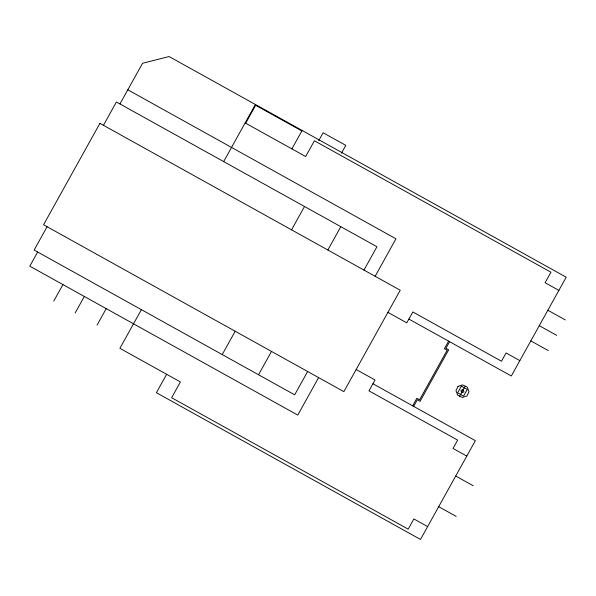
<?xml version="1.0" encoding="UTF-8"?>
<svg xmlns="http://www.w3.org/2000/svg" width="596" height="596" viewBox="0 0 596 596"><rect width="100%" height="100%" fill="white"/><g stroke="black" fill="none" stroke-linecap="round" stroke-linejoin="round"><path stroke-width="0.89" d="M47.091 226.726L34.128 250.052L294.662 394.828L307.625 371.502M103.451 125.309L116.414 101.983L376.948 246.751L363.977 270.085M37.66 252.019L29.8 266.166L297.776 415.077L318.599 377.596M119.945 103.942L142.548 63.273L169.1 56.546L566.2 277.207L511.316 375.987L408.886 319.069M53.789 301.032L62.938 284.575M75.185 312.915L84.327 296.465M97.081 325.088L106.222 308.631M141.386 309.652L119.9 348.317L180.402 381.939L171.641 397.711L408.178 529.151L413.848 518.937L427.623 526.596M223.664 161.583L255.386 104.494M245.679 123.208L255.639 105.283L301.852 130.956M166.634 374.288L156.398 392.712L420.478 539.455L475.362 440.675L372.932 383.757M291.891 148.888L302.12 130.464M318.778 140.604L323.129 132.774L345.799 145.372L341.448 153.202M222.226 354.575L235.189 331.242M291.541 229.833L304.504 206.499M258.537 374.75L271.5 351.424M327.852 250.007L340.815 226.681M375.137 276.283L395.96 238.802L127.805 89.795M412.641 405.824L416.827 398.277L419.584 399.812L447.149 350.202L444.4 348.675L448.587 341.128M413.646 406.383L417.312 399.782L420.061 401.317L448.684 349.815L445.927 348.288L449.593 341.687M459.672 396.139L465.074 386.417M558.877 290.386L545.109 282.735L550.957 272.208L314.42 140.768L305.659 156.539L245.15 122.918M547.851 310.233L565.328 319.948M539.268 325.677L556.746 335.384M530.82 340.882L548.298 350.597M519.846 360.625L506.078 352.974L501.489 361.228L412.834 311.961L406.785 322.846L387.914 312.364M356.17 369.498L375.033 379.98L368.991 390.864L457.646 440.131L453.027 448.438L466.795 456.096M455.717 476.033L473.194 485.747M438.686 506.682L456.163 516.397M457.981 386.402L455.97 390.708L457.765 395.297L462.325 397.472L466.973 395.96L468.985 391.654L467.19 387.072L462.63 384.897L457.981 386.402M99.919 123.35L43.56 224.766L343.862 391.639L400.221 290.222L99.919 123.35M461.341 386.163L457.653 392.801L463.569 396.094L467.264 389.449L461.341 386.163M463.383 389.464L460.976 390.305L461.535 392.786L463.934 391.952L463.383 389.464"/></g></svg>
